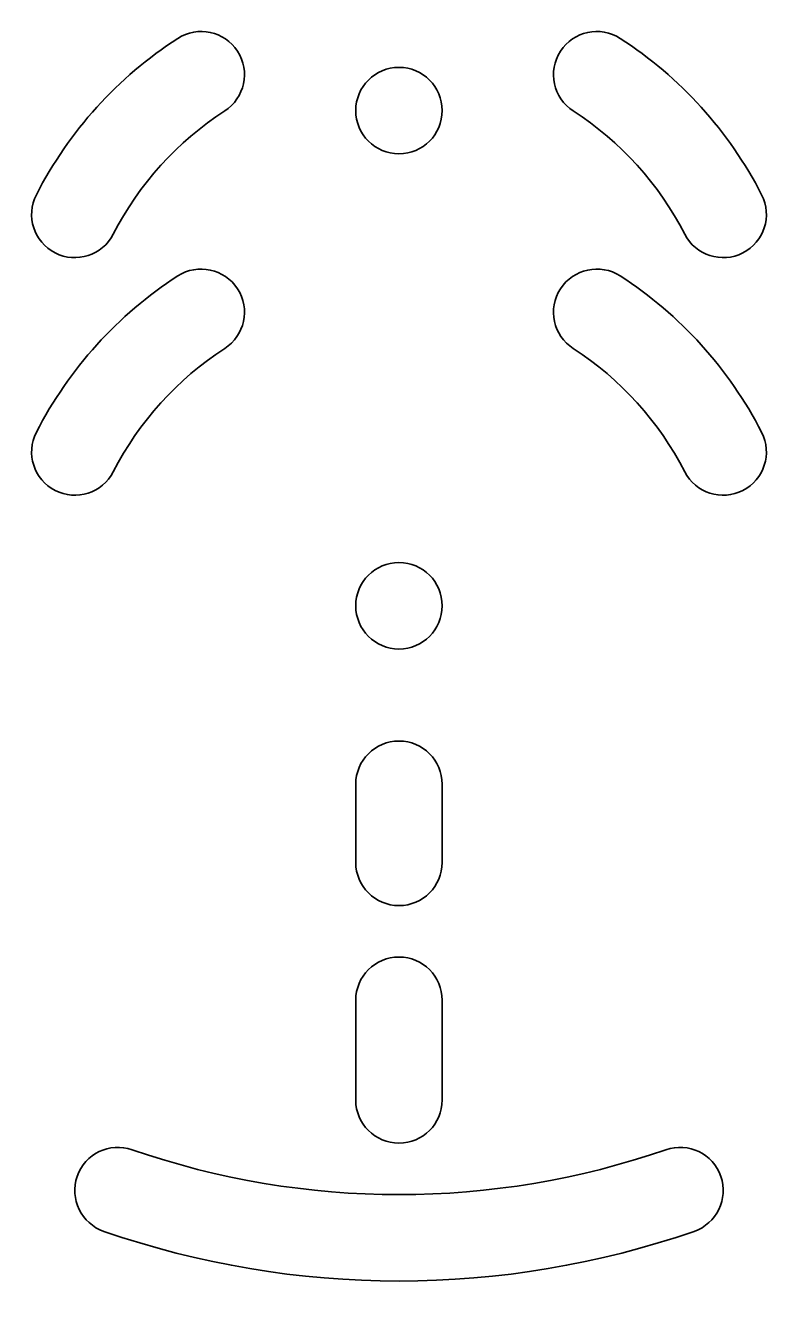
# Model space of a CAD drawing. Header units: inches. Extents: x 4.64 to 6.37, y 2.77 to 5.72.
import ezdxf

# ---------------------------------------------------------------- set-up
doc = ezdxf.new("R2010")
doc.units = ezdxf.units.IN
doc.header["$MEASUREMENT"] = 0
doc.layers.get('0').update_dxf_attribs({"lineweight": 0})

msp = doc.modelspace()

# ---------------------------------------------------------------- linework, layer by layer
at = {"color": 18, "lineweight": 35, "true_color": 0x000000}
for centre in [(5.5069, 5.5201), (5.5069, 4.3737)]:
    msp.add_circle(centre, 0.1, dxfattribs=at)
for points, knots in [([(4.9952, 5.6872), (4.8562, 5.5973), (4.7434, 5.4725), (4.668, 5.3253), (4.6428, 5.2761), (4.6623, 5.2158), (4.7114, 5.1907), (4.7606, 5.1655), (4.8208, 5.1849), (4.846, 5.2341), (4.9054, 5.3501), (4.9943, 5.4485), (5.1038, 5.5192), (5.1501, 5.5492), (5.1634, 5.6111), (5.1334, 5.6575), (5.1035, 5.7039), (5.0416, 5.7172), (4.9952, 5.6872), (4.9952, 5.6872), (4.9952, 5.6872), (4.9952, 5.6872)], [0, 0, 0, 0, 1, 1, 1, 2, 2, 2, 3, 3, 3, 4, 4, 4, 5, 5, 5, 6, 6, 6, 7, 7, 7, 7]), ([(5.9101, 5.5192), (5.9101, 5.5192), (5.9101, 5.5192), (5.9101, 5.5192), (5.8637, 5.5492), (5.8505, 5.6111), (5.8804, 5.6575), (5.9104, 5.7039), (5.9723, 5.7172), (6.0187, 5.6872), (6.1576, 5.5973), (6.2705, 5.4725), (6.3459, 5.3253), (6.3711, 5.2761), (6.3516, 5.2158), (6.3025, 5.1907), (6.2533, 5.1655), (6.193, 5.1849), (6.1679, 5.2341), (6.1085, 5.3501), (6.0196, 5.4485), (5.9101, 5.5192)], [0, 0, 0, 0, 1, 1, 1, 2, 2, 2, 3, 3, 3, 4, 4, 4, 5, 5, 5, 6, 6, 6, 7, 7, 7, 7]), ([(4.668, 4.7753), (4.6428, 4.7261), (4.6623, 4.6658), (4.7114, 4.6407), (4.7606, 4.6155), (4.8208, 4.6349), (4.846, 4.6841), (4.9054, 4.8001), (4.9943, 4.8985), (5.1038, 4.9692), (5.1501, 4.9992), (5.1634, 5.0611), (5.1334, 5.1075), (5.1035, 5.1539), (5.0416, 5.1672), (4.9952, 5.1372), (4.8562, 5.0473), (4.7434, 4.9225), (4.668, 4.7753)], [0, 0, 0, 0, 1, 1, 1, 2, 2, 2, 3, 3, 3, 4, 4, 4, 5, 5, 5, 6, 6, 6, 6]), ([(6.1679, 4.6841), (6.1085, 4.8001), (6.0196, 4.8985), (5.9101, 4.9692), (5.8637, 4.9992), (5.8505, 5.0611), (5.8804, 5.1075), (5.9104, 5.1539), (5.9723, 5.1672), (6.0187, 5.1372), (6.1576, 5.0473), (6.2705, 4.9225), (6.3459, 4.7753), (6.3711, 4.7261), (6.3516, 4.6658), (6.3025, 4.6407), (6.2533, 4.6155), (6.193, 4.6349), (6.1679, 4.6841)], [0, 0, 0, 0, 1, 1, 1, 2, 2, 2, 3, 3, 3, 4, 4, 4, 5, 5, 5, 6, 6, 6, 6]), ([(5.4069, 3.7797), (5.4069, 3.7245), (5.4517, 3.6797), (5.5069, 3.6797), (5.5622, 3.6797), (5.6069, 3.7245), (5.6069, 3.7797), (5.6069, 3.7797), (5.6069, 3.9607), (5.6069, 3.9607), (5.6069, 4.0159), (5.5622, 4.0607), (5.5069, 4.0607), (5.4517, 4.0607), (5.4069, 4.0159), (5.4069, 3.9607), (5.4069, 3.9607), (5.4069, 3.7797), (5.4069, 3.7797)], [0, 0, 0, 0, 1, 1, 1, 2, 2, 2, 3, 3, 3, 4, 4, 4, 5, 5, 5, 6, 6, 6, 6]), ([(5.4069, 3.2297), (5.4069, 3.1745), (5.4517, 3.1297), (5.5069, 3.1297), (5.5622, 3.1297), (5.6069, 3.1745), (5.6069, 3.2297), (5.6069, 3.2297), (5.6069, 3.4607), (5.6069, 3.4607), (5.6069, 3.5159), (5.5622, 3.5607), (5.5069, 3.5607), (5.4517, 3.5607), (5.4069, 3.5159), (5.4069, 3.4607), (5.4069, 3.4607), (5.4069, 3.2297), (5.4069, 3.2297)], [0, 0, 0, 0, 1, 1, 1, 2, 2, 2, 3, 3, 3, 4, 4, 4, 5, 5, 5, 6, 6, 6, 6]), ([(6.1897, 2.9256), (6.2419, 2.9437), (6.2695, 3.0007), (6.2514, 3.0529), (6.2333, 3.1051), (6.1764, 3.1327), (6.1242, 3.1146), (5.7244, 2.976), (5.2895, 2.976), (4.8897, 3.1146), (4.8375, 3.1327), (4.7805, 3.1051), (4.7625, 3.0529), (4.7444, 3.0007), (4.772, 2.9437), (4.8242, 2.9256), (5.2665, 2.7724), (5.7474, 2.7724), (6.1897, 2.9256)], [0, 0, 0, 0, 1, 1, 1, 2, 2, 2, 3, 3, 3, 4, 4, 4, 5, 5, 5, 6, 6, 6, 6])]:
    msp.add_open_spline(points, degree=3, knots=knots, dxfattribs=at)

doc.saveas('drawing.dxf')
